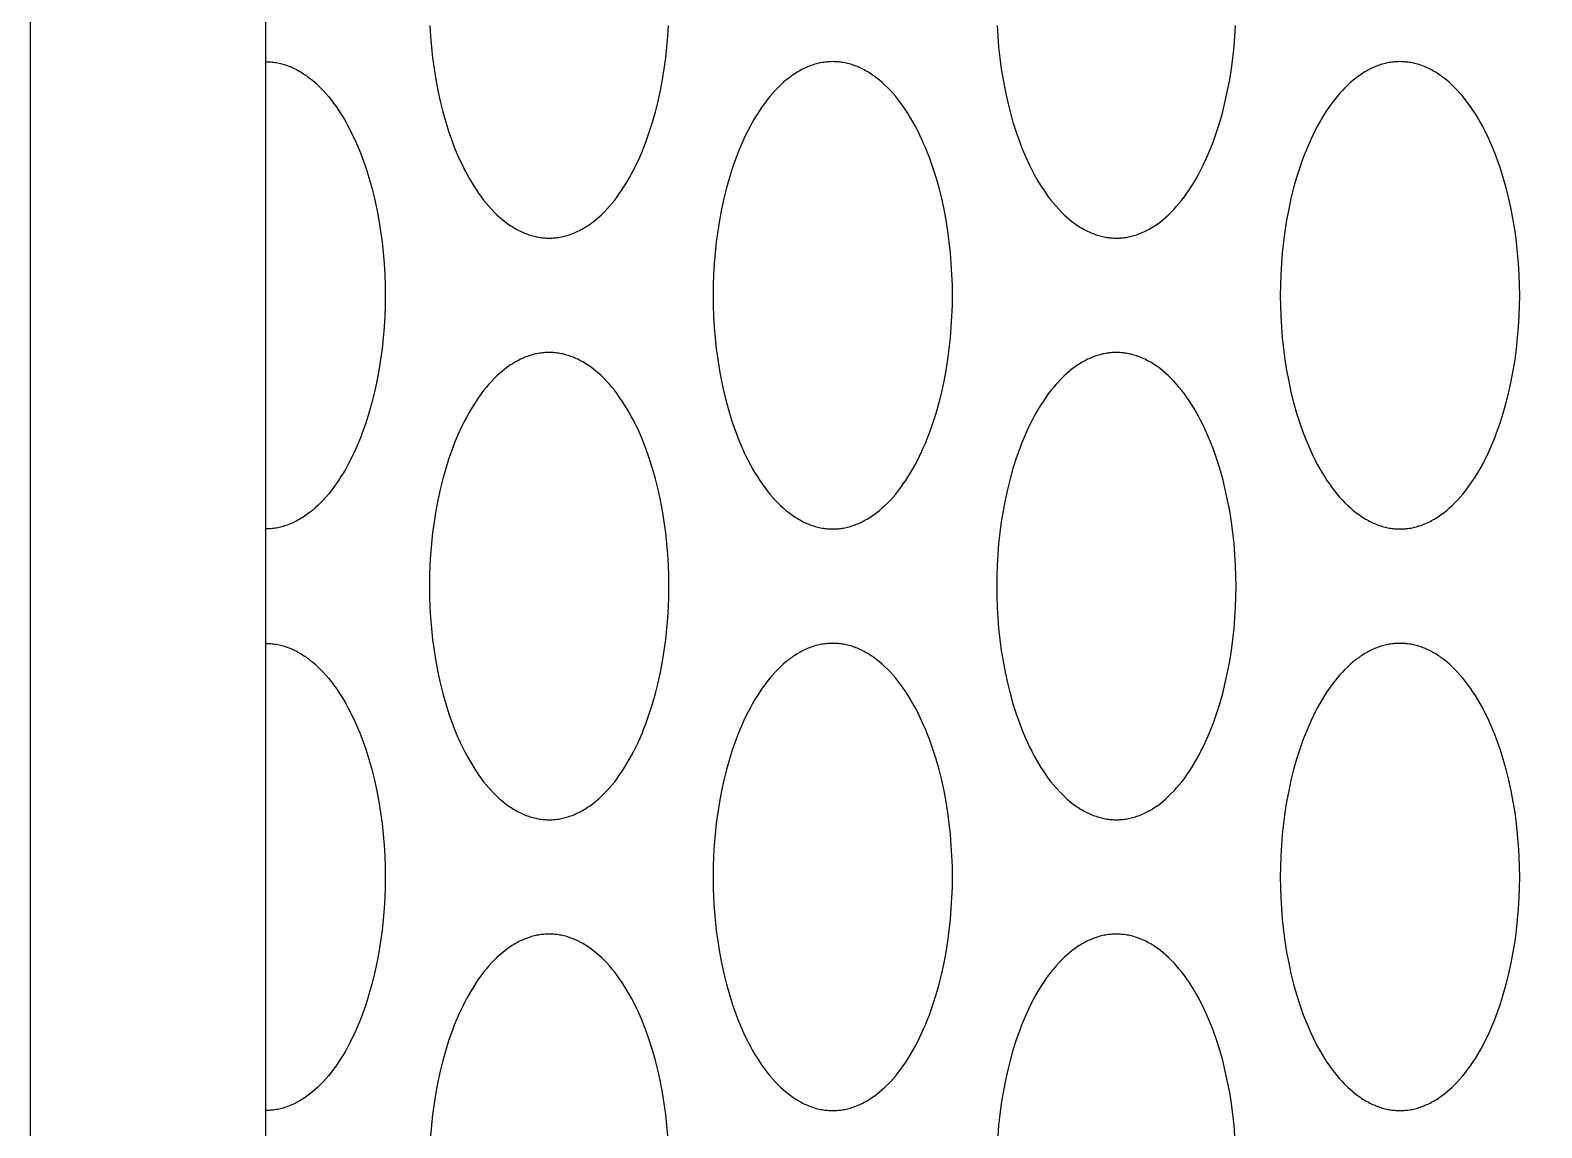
# Model space of a CAD drawing. Extents: x 958 to 1271, y 731 to 1450.
# Drawn here: x 958.2 to 1131, y 1161.8 to 1287.2 of the extents above; entities that cross this region are included whole.
import ezdxf

# ---------------------------------------------------------------- set-up
doc = ezdxf.new("R2010")
doc.units = 0
doc.layers.add('LAYER_05', color=5, linetype='CONTINUOUS')

msp = doc.modelspace()

# ---------------------------------------------------------------- linework, layer by layer
at = {"layer": 'LAYER_05'}
for points in [[(958.2, 731.46), (1271.35, 731.46), (1271.35, 1449.98), (958.2, 1449.98)], [(985.1, 758.36), (1244.45, 758.36), (1244.45, 1423.08), (985.1, 1423.08)], [(1049.94, 1283.61), (1049.79, 1283.6), (1049.64, 1283.6), (1049.48, 1283.59), (1049.33, 1283.58), (1049.17, 1283.56), (1049.02, 1283.54), (1048.87, 1283.52), (1048.71, 1283.5), (1048.55, 1283.47), (1048.4, 1283.44), (1048.24, 1283.4), (1048.08, 1283.36), (1047.92, 1283.31), (1047.77, 1283.27), (1047.61, 1283.21), (1047.45, 1283.16), (1047.29, 1283.1), (1047.13, 1283.04), (1046.97, 1282.97), (1046.81, 1282.9), (1046.65, 1282.82), (1046.49, 1282.74), (1046.33, 1282.66), (1046.17, 1282.57), (1046.01, 1282.48), (1045.86, 1282.39), (1045.7, 1282.29), (1045.54, 1282.19), (1045.38, 1282.08), (1045.22, 1281.97), (1045.06, 1281.85), (1044.9, 1281.73), (1044.59, 1281.48), (1044.27, 1281.21), (1043.96, 1280.92), (1043.66, 1280.62), (1043.35, 1280.3), (1043.05, 1279.97), (1042.75, 1279.62), (1042.45, 1279.25), (1042.16, 1278.87), (1041.87, 1278.47), (1041.59, 1278.06), (1041.32, 1277.63), (1041.04, 1277.19), (1040.78, 1276.74), (1040.52, 1276.27), (1040.26, 1275.78), (1040.02, 1275.29), (1039.78, 1274.78), (1039.54, 1274.26), (1039.32, 1273.73), (1039.1, 1273.19), (1038.89, 1272.64), (1038.49, 1271.52), (1038.12, 1270.36), (1037.79, 1269.17), (1037.49, 1267.96), (1037.22, 1266.73), (1036.99, 1265.5), (1036.79, 1264.25), (1036.62, 1263.01), (1036.49, 1261.76), (1036.38, 1260.53), (1036.31, 1259.3), (1036.27, 1258.09), (1036.26, 1256.9), (1036.27, 1255.71), (1036.31, 1254.51), (1036.38, 1253.28), (1036.49, 1252.05), (1036.62, 1250.8), (1036.79, 1249.56), (1036.99, 1248.31), (1037.22, 1247.08), (1037.49, 1245.85), (1037.79, 1244.64), (1038.12, 1243.45), (1038.49, 1242.29), (1038.89, 1241.17), (1039.1, 1240.62), (1039.32, 1240.08), (1039.54, 1239.55), (1039.78, 1239.03), (1040.02, 1238.52), (1040.26, 1238.02), (1040.52, 1237.54), (1040.78, 1237.07), (1041.04, 1236.62), (1041.32, 1236.18), (1041.59, 1235.75), (1041.87, 1235.34), (1042.16, 1234.94), (1042.45, 1234.56), (1042.75, 1234.19), (1043.05, 1233.84), (1043.35, 1233.51), (1043.66, 1233.19), (1043.96, 1232.89), (1044.27, 1232.6), (1044.59, 1232.33), (1044.9, 1232.08), (1045.06, 1231.96), (1045.22, 1231.84), (1045.38, 1231.73), (1045.54, 1231.62), (1045.7, 1231.52), (1045.86, 1231.42), (1046.01, 1231.33), (1046.17, 1231.23), (1046.33, 1231.15), (1046.49, 1231.06), (1046.65, 1230.99), (1046.81, 1230.91), (1046.97, 1230.84), (1047.13, 1230.77), (1047.29, 1230.71), (1047.45, 1230.65), (1047.61, 1230.59), (1047.77, 1230.54), (1047.92, 1230.5), (1048.08, 1230.45), (1048.24, 1230.41), (1048.4, 1230.37), (1048.55, 1230.34), (1048.71, 1230.31), (1048.87, 1230.29), (1049.02, 1230.26), (1049.17, 1230.25), (1049.33, 1230.23), (1049.48, 1230.22), (1049.64, 1230.21), (1049.79, 1230.21), (1049.94, 1230.2), (1050.09, 1230.21), (1050.24, 1230.21), (1050.4, 1230.22), (1050.55, 1230.23), (1050.7, 1230.25), (1050.86, 1230.26), (1051.01, 1230.29), (1051.17, 1230.31), (1051.32, 1230.34), (1051.48, 1230.37), (1051.64, 1230.41), (1051.8, 1230.45), (1051.95, 1230.5), (1052.11, 1230.54), (1052.27, 1230.59), (1052.43, 1230.65), (1052.59, 1230.71), (1052.75, 1230.77), (1052.91, 1230.84), (1053.07, 1230.91), (1053.22, 1230.99), (1053.38, 1231.06), (1053.54, 1231.15), (1053.7, 1231.23), (1053.86, 1231.33), (1054.02, 1231.42), (1054.18, 1231.52), (1054.34, 1231.62), (1054.5, 1231.73), (1054.66, 1231.84), (1054.82, 1231.96), (1054.97, 1232.08), (1055.29, 1232.33), (1055.6, 1232.6), (1055.91, 1232.89), (1056.22, 1233.19), (1056.53, 1233.51), (1056.83, 1233.84), (1057.13, 1234.19), (1057.43, 1234.56), (1057.72, 1234.94), (1058, 1235.34), (1058.29, 1235.75), (1058.56, 1236.18), (1058.83, 1236.62), (1059.1, 1237.07), (1059.36, 1237.54), (1059.61, 1238.02), (1059.86, 1238.52), (1060.1, 1239.03), (1060.33, 1239.55), (1060.56, 1240.08), (1060.78, 1240.62), (1060.99, 1241.17), (1061.39, 1242.29), (1061.76, 1243.45), (1062.09, 1244.64), (1062.39, 1245.85), (1062.66, 1247.08), (1062.89, 1248.31), (1063.09, 1249.56), (1063.26, 1250.8), (1063.39, 1252.05), (1063.49, 1253.28), (1063.56, 1254.51), (1063.61, 1255.71), (1063.62, 1256.9), (1063.61, 1258.09), (1063.56, 1259.3), (1063.49, 1260.53), (1063.39, 1261.76), (1063.26, 1263.01), (1063.09, 1264.25), (1062.89, 1265.5), (1062.66, 1266.73), (1062.39, 1267.96), (1062.09, 1269.17), (1061.76, 1270.36), (1061.39, 1271.52), (1060.99, 1272.64), (1060.78, 1273.19), (1060.56, 1273.73), (1060.33, 1274.26), (1060.1, 1274.78), (1059.86, 1275.29), (1059.61, 1275.78), (1059.36, 1276.27), (1059.1, 1276.74), (1058.83, 1277.19), (1058.56, 1277.63), (1058.29, 1278.06), (1058, 1278.47), (1057.72, 1278.87), (1057.43, 1279.25), (1057.13, 1279.62), (1056.83, 1279.97), (1056.53, 1280.3), (1056.22, 1280.62), (1055.91, 1280.92), (1055.6, 1281.21), (1055.29, 1281.48), (1054.97, 1281.73), (1054.82, 1281.85), (1054.66, 1281.97), (1054.5, 1282.08), (1054.34, 1282.19), (1054.18, 1282.29), (1054.02, 1282.39), (1053.86, 1282.48), (1053.7, 1282.57), (1053.54, 1282.66), (1053.38, 1282.74), (1053.22, 1282.82), (1053.07, 1282.9), (1052.91, 1282.97), (1052.75, 1283.04), (1052.59, 1283.1), (1052.43, 1283.16), (1052.27, 1283.21), (1052.11, 1283.27), (1051.95, 1283.31), (1051.8, 1283.36), (1051.64, 1283.4), (1051.48, 1283.44), (1051.32, 1283.47), (1051.17, 1283.5), (1051.01, 1283.52), (1050.86, 1283.54), (1050.7, 1283.56), (1050.55, 1283.58), (1050.4, 1283.59), (1050.24, 1283.6), (1050.09, 1283.6)], [(1114.78, 1283.61), (1114.62, 1283.6), (1114.47, 1283.6), (1114.32, 1283.59), (1114.17, 1283.58), (1114.01, 1283.56), (1113.86, 1283.54), (1113.7, 1283.52), (1113.55, 1283.5), (1113.39, 1283.47), (1113.23, 1283.44), (1113.08, 1283.4), (1112.92, 1283.36), (1112.76, 1283.31), (1112.6, 1283.27), (1112.45, 1283.21), (1112.29, 1283.16), (1112.13, 1283.1), (1111.97, 1283.04), (1111.81, 1282.97), (1111.65, 1282.9), (1111.49, 1282.82), (1111.33, 1282.74), (1111.17, 1282.66), (1111.01, 1282.57), (1110.85, 1282.48), (1110.69, 1282.39), (1110.53, 1282.29), (1110.37, 1282.19), (1110.22, 1282.08), (1110.06, 1281.97), (1109.9, 1281.85), (1109.74, 1281.73), (1109.43, 1281.48), (1109.11, 1281.21), (1108.8, 1280.92), (1108.49, 1280.62), (1108.19, 1280.3), (1107.88, 1279.97), (1107.59, 1279.62), (1107.29, 1279.25), (1107, 1278.87), (1106.71, 1278.47), (1106.43, 1278.06), (1106.15, 1277.63), (1105.88, 1277.19), (1105.62, 1276.74), (1105.36, 1276.27), (1105.1, 1275.78), (1104.86, 1275.29), (1104.61, 1274.78), (1104.38, 1274.26), (1104.15, 1273.73), (1103.94, 1273.19), (1103.72, 1272.64), (1103.33, 1271.52), (1102.96, 1270.36), (1102.62, 1269.17), (1102.32, 1267.96), (1102.06, 1266.73), (1101.82, 1265.5), (1101.62, 1264.25), (1101.46, 1263.01), (1101.32, 1261.76), (1101.22, 1260.53), (1101.15, 1259.3), (1101.11, 1258.09), (1101.1, 1256.9), (1101.11, 1255.71), (1101.15, 1254.51), (1101.22, 1253.28), (1101.32, 1252.05), (1101.46, 1250.8), (1101.62, 1249.56), (1101.82, 1248.31), (1102.06, 1247.08), (1102.32, 1245.85), (1102.62, 1244.64), (1102.96, 1243.45), (1103.33, 1242.29), (1103.72, 1241.17), (1103.94, 1240.62), (1104.15, 1240.08), (1104.38, 1239.55), (1104.61, 1239.03), (1104.86, 1238.52), (1105.1, 1238.02), (1105.36, 1237.54), (1105.62, 1237.07), (1105.88, 1236.62), (1106.15, 1236.18), (1106.43, 1235.75), (1106.71, 1235.34), (1107, 1234.94), (1107.29, 1234.56), (1107.59, 1234.19), (1107.88, 1233.84), (1108.19, 1233.51), (1108.49, 1233.19), (1108.8, 1232.89), (1109.11, 1232.6), (1109.43, 1232.33), (1109.74, 1232.08), (1109.9, 1231.96), (1110.06, 1231.84), (1110.22, 1231.73), (1110.37, 1231.62), (1110.53, 1231.52), (1110.69, 1231.42), (1110.85, 1231.33), (1111.01, 1231.23), (1111.17, 1231.15), (1111.33, 1231.06), (1111.49, 1230.99), (1111.65, 1230.91), (1111.81, 1230.84), (1111.97, 1230.77), (1112.13, 1230.71), (1112.29, 1230.65), (1112.45, 1230.59), (1112.6, 1230.54), (1112.76, 1230.5), (1112.92, 1230.45), (1113.08, 1230.41), (1113.23, 1230.37), (1113.39, 1230.34), (1113.55, 1230.31), (1113.7, 1230.29), (1113.86, 1230.26), (1114.01, 1230.25), (1114.17, 1230.23), (1114.32, 1230.22), (1114.47, 1230.21), (1114.62, 1230.21), (1114.78, 1230.2), (1114.93, 1230.21), (1115.08, 1230.21), (1115.23, 1230.22), (1115.39, 1230.23), (1115.54, 1230.25), (1115.69, 1230.26), (1115.85, 1230.29), (1116.01, 1230.31), (1116.16, 1230.34), (1116.32, 1230.37), (1116.48, 1230.41), (1116.63, 1230.45), (1116.79, 1230.5), (1116.95, 1230.54), (1117.11, 1230.59), (1117.27, 1230.65), (1117.42, 1230.71), (1117.58, 1230.77), (1117.74, 1230.84), (1117.9, 1230.91), (1118.06, 1230.99), (1118.22, 1231.06), (1118.38, 1231.15), (1118.54, 1231.23), (1118.7, 1231.33), (1118.86, 1231.42), (1119.02, 1231.52), (1119.18, 1231.62), (1119.34, 1231.73), (1119.5, 1231.84), (1119.65, 1231.96), (1119.81, 1232.08), (1120.13, 1232.33), (1120.44, 1232.6), (1120.75, 1232.89), (1121.06, 1233.19), (1121.37, 1233.51), (1121.67, 1233.84), (1121.97, 1234.19), (1122.26, 1234.56), (1122.55, 1234.94), (1122.84, 1235.34), (1123.12, 1235.75), (1123.4, 1236.18), (1123.67, 1236.62), (1123.94, 1237.07), (1124.2, 1237.54), (1124.45, 1238.02), (1124.7, 1238.52), (1124.94, 1239.03), (1125.17, 1239.55), (1125.4, 1240.08), (1125.62, 1240.62), (1125.83, 1241.17), (1126.23, 1242.29), (1126.59, 1243.45), (1126.93, 1244.64), (1127.23, 1245.85), (1127.5, 1247.08), (1127.73, 1248.31), (1127.93, 1249.56), (1128.1, 1250.8), (1128.23, 1252.05), (1128.33, 1253.28), (1128.4, 1254.51), (1128.44, 1255.71), (1128.46, 1256.9), (1128.44, 1258.09), (1128.4, 1259.3), (1128.33, 1260.53), (1128.23, 1261.76), (1128.1, 1263.01), (1127.93, 1264.25), (1127.73, 1265.5), (1127.5, 1266.73), (1127.23, 1267.96), (1126.93, 1269.17), (1126.59, 1270.36), (1126.23, 1271.52), (1125.83, 1272.64), (1125.62, 1273.19), (1125.4, 1273.73), (1125.17, 1274.26), (1124.94, 1274.78), (1124.7, 1275.29), (1124.45, 1275.78), (1124.2, 1276.27), (1123.94, 1276.74), (1123.67, 1277.19), (1123.4, 1277.63), (1123.12, 1278.06), (1122.84, 1278.47), (1122.55, 1278.87), (1122.26, 1279.25), (1121.97, 1279.62), (1121.67, 1279.97), (1121.37, 1280.3), (1121.06, 1280.62), (1120.75, 1280.92), (1120.44, 1281.21), (1120.13, 1281.48), (1119.81, 1281.73), (1119.65, 1281.85), (1119.5, 1281.97), (1119.34, 1282.08), (1119.18, 1282.19), (1119.02, 1282.29), (1118.86, 1282.39), (1118.7, 1282.48), (1118.54, 1282.57), (1118.38, 1282.66), (1118.22, 1282.74), (1118.06, 1282.82), (1117.9, 1282.9), (1117.74, 1282.97), (1117.58, 1283.04), (1117.42, 1283.1), (1117.27, 1283.16), (1117.11, 1283.21), (1116.95, 1283.27), (1116.79, 1283.31), (1116.63, 1283.36), (1116.48, 1283.4), (1116.32, 1283.44), (1116.16, 1283.47), (1116.01, 1283.5), (1115.85, 1283.52), (1115.69, 1283.54), (1115.54, 1283.56), (1115.39, 1283.58), (1115.23, 1283.59), (1115.08, 1283.6), (1114.93, 1283.6)], [(1031.2, 1223.67), (1031.19, 1224.86), (1031.15, 1226.07), (1031.07, 1227.29), (1030.97, 1228.53), (1030.84, 1229.77), (1030.67, 1231.02), (1030.47, 1232.26), (1030.24, 1233.5), (1029.97, 1234.72), (1029.67, 1235.93), (1029.34, 1237.12), (1028.97, 1238.28), (1028.57, 1239.41), (1028.36, 1239.96), (1028.14, 1240.5), (1027.92, 1241.03), (1027.68, 1241.55), (1027.44, 1242.05), (1027.19, 1242.55), (1026.94, 1243.03), (1026.68, 1243.5), (1026.41, 1243.96), (1026.14, 1244.4), (1025.87, 1244.82), (1025.58, 1245.24), (1025.3, 1245.63), (1025.01, 1246.02), (1024.71, 1246.38), (1024.41, 1246.73), (1024.11, 1247.07), (1023.8, 1247.39), (1023.5, 1247.69), (1023.18, 1247.97), (1022.87, 1248.24), (1022.56, 1248.49), (1022.4, 1248.61), (1022.24, 1248.73), (1022.08, 1248.84), (1021.92, 1248.95), (1021.76, 1249.05), (1021.6, 1249.15), (1021.44, 1249.25), (1021.28, 1249.34), (1021.12, 1249.43), (1020.97, 1249.51), (1020.81, 1249.59), (1020.65, 1249.66), (1020.49, 1249.73), (1020.33, 1249.8), (1020.17, 1249.86), (1020.01, 1249.92), (1019.85, 1249.98), (1019.69, 1250.03), (1019.53, 1250.08), (1019.38, 1250.12), (1019.22, 1250.16), (1019.06, 1250.2), (1018.91, 1250.23), (1018.75, 1250.26), (1018.59, 1250.29), (1018.44, 1250.31), (1018.28, 1250.33), (1018.13, 1250.34), (1017.98, 1250.35), (1017.82, 1250.36), (1017.67, 1250.37), (1017.52, 1250.37), (1017.37, 1250.37), (1017.22, 1250.36), (1017.06, 1250.35), (1016.91, 1250.34), (1016.76, 1250.33), (1016.6, 1250.31), (1016.45, 1250.29), (1016.29, 1250.26), (1016.13, 1250.23), (1015.98, 1250.2), (1015.82, 1250.16), (1015.66, 1250.12), (1015.51, 1250.08), (1015.35, 1250.03), (1015.19, 1249.98), (1015.03, 1249.92), (1014.87, 1249.86), (1014.71, 1249.8), (1014.55, 1249.73), (1014.39, 1249.66), (1014.23, 1249.59), (1014.07, 1249.51), (1013.92, 1249.43), (1013.76, 1249.34), (1013.6, 1249.25), (1013.44, 1249.15), (1013.28, 1249.05), (1013.12, 1248.95), (1012.96, 1248.84), (1012.8, 1248.73), (1012.64, 1248.61), (1012.48, 1248.49), (1012.17, 1248.24), (1011.86, 1247.97), (1011.54, 1247.69), (1011.24, 1247.39), (1010.93, 1247.07), (1010.63, 1246.73), (1010.33, 1246.38), (1010.03, 1246.02), (1009.74, 1245.63), (1009.46, 1245.24), (1009.17, 1244.82), (1008.9, 1244.4), (1008.63, 1243.96), (1008.36, 1243.5), (1008.1, 1243.03), (1007.85, 1242.55), (1007.6, 1242.05), (1007.36, 1241.55), (1007.12, 1241.03), (1006.9, 1240.5), (1006.68, 1239.96), (1006.47, 1239.41), (1006.07, 1238.28), (1005.7, 1237.12), (1005.37, 1235.93), (1005.07, 1234.72), (1004.8, 1233.5), (1004.57, 1232.26), (1004.37, 1231.02), (1004.2, 1229.77), (1004.07, 1228.53), (1003.97, 1227.29), (1003.89, 1226.07), (1003.85, 1224.86), (1003.84, 1223.67), (1003.85, 1222.48), (1003.89, 1221.27), (1003.97, 1220.05), (1004.07, 1218.81), (1004.2, 1217.57), (1004.37, 1216.32), (1004.57, 1215.08), (1004.8, 1213.84), (1005.07, 1212.61), (1005.37, 1211.41), (1005.7, 1210.22), (1006.07, 1209.06), (1006.47, 1207.93), (1006.68, 1207.38), (1006.9, 1206.84), (1007.12, 1206.31), (1007.36, 1205.79), (1007.6, 1205.28), (1007.85, 1204.79), (1008.1, 1204.31), (1008.36, 1203.84), (1008.63, 1203.38), (1008.9, 1202.94), (1009.17, 1202.51), (1009.46, 1202.1), (1009.74, 1201.7), (1010.03, 1201.32), (1010.33, 1200.95), (1010.63, 1200.6), (1010.93, 1200.27), (1011.24, 1199.95), (1011.54, 1199.65), (1011.86, 1199.36), (1012.17, 1199.09), (1012.48, 1198.84), (1012.64, 1198.72), (1012.8, 1198.61), (1012.96, 1198.5), (1013.12, 1198.39), (1013.28, 1198.28), (1013.44, 1198.19), (1013.6, 1198.09), (1013.76, 1198), (1013.92, 1197.91), (1014.07, 1197.83), (1014.23, 1197.75), (1014.39, 1197.67), (1014.55, 1197.6), (1014.71, 1197.54), (1014.87, 1197.47), (1015.03, 1197.41), (1015.19, 1197.36), (1015.35, 1197.31), (1015.51, 1197.26), (1015.66, 1197.21), (1015.82, 1197.17), (1015.98, 1197.14), (1016.13, 1197.11), (1016.29, 1197.08), (1016.45, 1197.05), (1016.6, 1197.03), (1016.76, 1197.01), (1016.91, 1196.99), (1017.06, 1196.98), (1017.22, 1196.97), (1017.37, 1196.97), (1017.52, 1196.97), (1017.67, 1196.97), (1017.82, 1196.97), (1017.98, 1196.98), (1018.13, 1196.99), (1018.28, 1197.01), (1018.44, 1197.03), (1018.59, 1197.05), (1018.75, 1197.08), (1018.91, 1197.11), (1019.06, 1197.14), (1019.22, 1197.17), (1019.38, 1197.21), (1019.53, 1197.26), (1019.69, 1197.31), (1019.85, 1197.36), (1020.01, 1197.41), (1020.17, 1197.47), (1020.33, 1197.54), (1020.49, 1197.6), (1020.65, 1197.67), (1020.81, 1197.75), (1020.97, 1197.83), (1021.12, 1197.91), (1021.28, 1198), (1021.44, 1198.09), (1021.6, 1198.19), (1021.76, 1198.28), (1021.92, 1198.39), (1022.08, 1198.5), (1022.24, 1198.61), (1022.4, 1198.72), (1022.56, 1198.84), (1022.87, 1199.09), (1023.18, 1199.36), (1023.5, 1199.65), (1023.8, 1199.95), (1024.11, 1200.27), (1024.41, 1200.6), (1024.71, 1200.95), (1025.01, 1201.32), (1025.3, 1201.7), (1025.58, 1202.1), (1025.87, 1202.51), (1026.14, 1202.94), (1026.41, 1203.38), (1026.68, 1203.84), (1026.94, 1204.31), (1027.19, 1204.79), (1027.44, 1205.28), (1027.68, 1205.79), (1027.92, 1206.31), (1028.14, 1206.84), (1028.36, 1207.38), (1028.57, 1207.93), (1028.97, 1209.06), (1029.34, 1210.22), (1029.67, 1211.41), (1029.97, 1212.61), (1030.24, 1213.84), (1030.47, 1215.08), (1030.67, 1216.32), (1030.84, 1217.57), (1030.97, 1218.81), (1031.07, 1220.05), (1031.15, 1221.27), (1031.19, 1222.48)], [(1096.04, 1223.67), (1096.03, 1224.86), (1095.98, 1226.07), (1095.91, 1227.29), (1095.81, 1228.53), (1095.68, 1229.77), (1095.51, 1231.02), (1095.31, 1232.26), (1095.08, 1233.5), (1094.81, 1234.72), (1094.51, 1235.93), (1094.18, 1237.12), (1093.81, 1238.28), (1093.41, 1239.41), (1093.2, 1239.96), (1092.98, 1240.5), (1092.75, 1241.03), (1092.52, 1241.55), (1092.28, 1242.05), (1092.03, 1242.55), (1091.78, 1243.03), (1091.52, 1243.5), (1091.25, 1243.96), (1090.98, 1244.4), (1090.7, 1244.82), (1090.42, 1245.24), (1090.14, 1245.63), (1089.84, 1246.02), (1089.55, 1246.38), (1089.25, 1246.73), (1088.95, 1247.07), (1088.64, 1247.39), (1088.33, 1247.69), (1088.02, 1247.97), (1087.71, 1248.24), (1087.39, 1248.49), (1087.24, 1248.61), (1087.08, 1248.73), (1086.92, 1248.84), (1086.76, 1248.95), (1086.6, 1249.05), (1086.44, 1249.15), (1086.28, 1249.25), (1086.12, 1249.34), (1085.96, 1249.43), (1085.8, 1249.51), (1085.64, 1249.59), (1085.48, 1249.66), (1085.32, 1249.73), (1085.17, 1249.8), (1085.01, 1249.86), (1084.85, 1249.92), (1084.69, 1249.98), (1084.53, 1250.03), (1084.37, 1250.08), (1084.21, 1250.12), (1084.06, 1250.16), (1083.9, 1250.2), (1083.74, 1250.23), (1083.59, 1250.26), (1083.43, 1250.29), (1083.28, 1250.31), (1083.12, 1250.33), (1082.97, 1250.34), (1082.81, 1250.35), (1082.66, 1250.36), (1082.51, 1250.37), (1082.36, 1250.37), (1082.21, 1250.37), (1082.05, 1250.36), (1081.9, 1250.35), (1081.75, 1250.34), (1081.59, 1250.33), (1081.44, 1250.31), (1081.28, 1250.29), (1081.13, 1250.26), (1080.97, 1250.23), (1080.82, 1250.2), (1080.66, 1250.16), (1080.5, 1250.12), (1080.34, 1250.08), (1080.19, 1250.03), (1080.03, 1249.98), (1079.87, 1249.92), (1079.71, 1249.86), (1079.55, 1249.8), (1079.39, 1249.73), (1079.23, 1249.66), (1079.07, 1249.59), (1078.91, 1249.51), (1078.75, 1249.43), (1078.59, 1249.34), (1078.43, 1249.25), (1078.27, 1249.15), (1078.11, 1249.05), (1077.96, 1248.95), (1077.8, 1248.84), (1077.64, 1248.73), (1077.48, 1248.61), (1077.32, 1248.49), (1077.01, 1248.24), (1076.69, 1247.97), (1076.38, 1247.69), (1076.07, 1247.39), (1075.77, 1247.07), (1075.47, 1246.73), (1075.17, 1246.38), (1074.87, 1246.02), (1074.58, 1245.63), (1074.29, 1245.24), (1074.01, 1244.82), (1073.73, 1244.4), (1073.46, 1243.96), (1073.2, 1243.5), (1072.94, 1243.03), (1072.68, 1242.55), (1072.44, 1242.05), (1072.2, 1241.55), (1071.96, 1241.03), (1071.74, 1240.5), (1071.52, 1239.96), (1071.31, 1239.41), (1070.91, 1238.28), (1070.54, 1237.12), (1070.2, 1235.93), (1069.9, 1234.72), (1069.64, 1233.5), (1069.4, 1232.26), (1069.2, 1231.02), (1069.04, 1229.77), (1068.9, 1228.53), (1068.8, 1227.29), (1068.73, 1226.07), (1068.69, 1224.86), (1068.68, 1223.67), (1068.69, 1222.48), (1068.73, 1221.27), (1068.8, 1220.05), (1068.9, 1218.81), (1069.04, 1217.57), (1069.2, 1216.32), (1069.4, 1215.08), (1069.64, 1213.84), (1069.9, 1212.61), (1070.2, 1211.41), (1070.54, 1210.22), (1070.91, 1209.06), (1071.31, 1207.93), (1071.52, 1207.38), (1071.74, 1206.84), (1071.96, 1206.31), (1072.2, 1205.79), (1072.44, 1205.28), (1072.68, 1204.79), (1072.94, 1204.31), (1073.2, 1203.84), (1073.46, 1203.38), (1073.73, 1202.94), (1074.01, 1202.51), (1074.29, 1202.1), (1074.58, 1201.7), (1074.87, 1201.32), (1075.17, 1200.95), (1075.47, 1200.6), (1075.77, 1200.27), (1076.07, 1199.95), (1076.38, 1199.65), (1076.69, 1199.36), (1077.01, 1199.09), (1077.32, 1198.84), (1077.48, 1198.72), (1077.64, 1198.61), (1077.8, 1198.5), (1077.96, 1198.39), (1078.11, 1198.28), (1078.27, 1198.19), (1078.43, 1198.09), (1078.59, 1198), (1078.75, 1197.91), (1078.91, 1197.83), (1079.07, 1197.75), (1079.23, 1197.67), (1079.39, 1197.6), (1079.55, 1197.54), (1079.71, 1197.47), (1079.87, 1197.41), (1080.03, 1197.36), (1080.19, 1197.31), (1080.34, 1197.26), (1080.5, 1197.21), (1080.66, 1197.17), (1080.82, 1197.14), (1080.97, 1197.11), (1081.13, 1197.08), (1081.28, 1197.05), (1081.44, 1197.03), (1081.59, 1197.01), (1081.75, 1196.99), (1081.9, 1196.98), (1082.05, 1196.97), (1082.21, 1196.97), (1082.36, 1196.97), (1082.51, 1196.97), (1082.66, 1196.97), (1082.81, 1196.98), (1082.97, 1196.99), (1083.12, 1197.01), (1083.28, 1197.03), (1083.43, 1197.05), (1083.59, 1197.08), (1083.74, 1197.11), (1083.9, 1197.14), (1084.06, 1197.17), (1084.21, 1197.21), (1084.37, 1197.26), (1084.53, 1197.31), (1084.69, 1197.36), (1084.85, 1197.41), (1085.01, 1197.47), (1085.17, 1197.54), (1085.32, 1197.6), (1085.48, 1197.67), (1085.64, 1197.75), (1085.8, 1197.83), (1085.96, 1197.91), (1086.12, 1198), (1086.28, 1198.09), (1086.44, 1198.19), (1086.6, 1198.28), (1086.76, 1198.39), (1086.92, 1198.5), (1087.08, 1198.61), (1087.24, 1198.72), (1087.39, 1198.84), (1087.71, 1199.09), (1088.02, 1199.36), (1088.33, 1199.65), (1088.64, 1199.95), (1088.95, 1200.27), (1089.25, 1200.6), (1089.55, 1200.95), (1089.84, 1201.32), (1090.14, 1201.7), (1090.42, 1202.1), (1090.7, 1202.51), (1090.98, 1202.94), (1091.25, 1203.38), (1091.52, 1203.84), (1091.78, 1204.31), (1092.03, 1204.79), (1092.28, 1205.28), (1092.52, 1205.79), (1092.75, 1206.31), (1092.98, 1206.84), (1093.2, 1207.38), (1093.41, 1207.93), (1093.81, 1209.06), (1094.18, 1210.22), (1094.51, 1211.41), (1094.81, 1212.61), (1095.08, 1213.84), (1095.31, 1215.08), (1095.51, 1216.32), (1095.68, 1217.57), (1095.81, 1218.81), (1095.91, 1220.05), (1095.98, 1221.27), (1096.03, 1222.48)], [(1049.94, 1217.13), (1049.79, 1217.13), (1049.64, 1217.13), (1049.48, 1217.12), (1049.33, 1217.11), (1049.17, 1217.09), (1049.02, 1217.07), (1048.87, 1217.05), (1048.71, 1217.03), (1048.55, 1217), (1048.4, 1216.96), (1048.24, 1216.93), (1048.08, 1216.89), (1047.92, 1216.84), (1047.77, 1216.79), (1047.61, 1216.74), (1047.45, 1216.69), (1047.29, 1216.63), (1047.13, 1216.56), (1046.97, 1216.5), (1046.81, 1216.43), (1046.65, 1216.35), (1046.49, 1216.27), (1046.33, 1216.19), (1046.17, 1216.1), (1046.01, 1216.01), (1045.86, 1215.92), (1045.7, 1215.82), (1045.54, 1215.71), (1045.38, 1215.61), (1045.22, 1215.49), (1045.06, 1215.38), (1044.9, 1215.26), (1044.59, 1215.01), (1044.27, 1214.74), (1043.96, 1214.45), (1043.66, 1214.15), (1043.35, 1213.83), (1043.05, 1213.5), (1042.75, 1213.15), (1042.45, 1212.78), (1042.16, 1212.4), (1041.87, 1212), (1041.59, 1211.59), (1041.32, 1211.16), (1041.04, 1210.72), (1040.78, 1210.26), (1040.52, 1209.8), (1040.26, 1209.31), (1040.02, 1208.82), (1039.78, 1208.31), (1039.54, 1207.79), (1039.32, 1207.26), (1039.1, 1206.72), (1038.89, 1206.17), (1038.49, 1205.04), (1038.12, 1203.88), (1037.79, 1202.7), (1037.49, 1201.49), (1037.22, 1200.26), (1036.99, 1199.02), (1036.79, 1197.78), (1036.62, 1196.53), (1036.49, 1195.29), (1036.38, 1194.06), (1036.31, 1192.83), (1036.27, 1191.62), (1036.26, 1190.43), (1036.27, 1189.24), (1036.31, 1188.03), (1036.38, 1186.81), (1036.49, 1185.57), (1036.62, 1184.33), (1036.79, 1183.09), (1036.99, 1181.84), (1037.22, 1180.6), (1037.49, 1179.38), (1037.79, 1178.17), (1038.12, 1176.98), (1038.49, 1175.82), (1038.89, 1174.69), (1039.1, 1174.14), (1039.32, 1173.6), (1039.54, 1173.07), (1039.78, 1172.55), (1040.02, 1172.05), (1040.26, 1171.55), (1040.52, 1171.07), (1040.78, 1170.6), (1041.04, 1170.15), (1041.32, 1169.7), (1041.59, 1169.28), (1041.87, 1168.86), (1042.16, 1168.47), (1042.45, 1168.08), (1042.75, 1167.72), (1043.05, 1167.37), (1043.35, 1167.03), (1043.66, 1166.71), (1043.96, 1166.41), (1044.27, 1166.13), (1044.59, 1165.86), (1044.9, 1165.61), (1045.06, 1165.49), (1045.22, 1165.37), (1045.38, 1165.26), (1045.54, 1165.15), (1045.7, 1165.05), (1045.86, 1164.95), (1046.01, 1164.85), (1046.17, 1164.76), (1046.33, 1164.68), (1046.49, 1164.59), (1046.65, 1164.51), (1046.81, 1164.44), (1046.97, 1164.37), (1047.13, 1164.3), (1047.29, 1164.24), (1047.45, 1164.18), (1047.61, 1164.12), (1047.77, 1164.07), (1047.92, 1164.02), (1048.08, 1163.98), (1048.24, 1163.94), (1048.4, 1163.9), (1048.55, 1163.87), (1048.71, 1163.84), (1048.87, 1163.81), (1049.02, 1163.79), (1049.17, 1163.77), (1049.33, 1163.76), (1049.48, 1163.75), (1049.64, 1163.74), (1049.79, 1163.73), (1049.94, 1163.73), (1050.09, 1163.73), (1050.24, 1163.74), (1050.4, 1163.75), (1050.55, 1163.76), (1050.7, 1163.77), (1050.86, 1163.79), (1051.01, 1163.81), (1051.17, 1163.84), (1051.32, 1163.87), (1051.48, 1163.9), (1051.64, 1163.94), (1051.8, 1163.98), (1051.95, 1164.02), (1052.11, 1164.07), (1052.27, 1164.12), (1052.43, 1164.18), (1052.59, 1164.24), (1052.75, 1164.3), (1052.91, 1164.37), (1053.07, 1164.44), (1053.22, 1164.51), (1053.38, 1164.59), (1053.54, 1164.68), (1053.7, 1164.76), (1053.86, 1164.85), (1054.02, 1164.95), (1054.18, 1165.05), (1054.34, 1165.15), (1054.5, 1165.26), (1054.66, 1165.37), (1054.82, 1165.49), (1054.97, 1165.61), (1055.29, 1165.86), (1055.6, 1166.13), (1055.91, 1166.41), (1056.22, 1166.71), (1056.53, 1167.03), (1056.83, 1167.37), (1057.13, 1167.72), (1057.43, 1168.08), (1057.72, 1168.47), (1058, 1168.86), (1058.29, 1169.28), (1058.56, 1169.7), (1058.83, 1170.15), (1059.1, 1170.6), (1059.36, 1171.07), (1059.61, 1171.55), (1059.86, 1172.05), (1060.1, 1172.55), (1060.33, 1173.07), (1060.56, 1173.6), (1060.78, 1174.14), (1060.99, 1174.69), (1061.39, 1175.82), (1061.76, 1176.98), (1062.09, 1178.17), (1062.39, 1179.38), (1062.66, 1180.6), (1062.89, 1181.84), (1063.09, 1183.09), (1063.26, 1184.33), (1063.39, 1185.57), (1063.49, 1186.81), (1063.56, 1188.03), (1063.61, 1189.24), (1063.62, 1190.43), (1063.61, 1191.62), (1063.56, 1192.83), (1063.49, 1194.06), (1063.39, 1195.29), (1063.26, 1196.53), (1063.09, 1197.78), (1062.89, 1199.02), (1062.66, 1200.26), (1062.39, 1201.49), (1062.09, 1202.7), (1061.76, 1203.88), (1061.39, 1205.04), (1060.99, 1206.17), (1060.78, 1206.72), (1060.56, 1207.26), (1060.33, 1207.79), (1060.1, 1208.31), (1059.86, 1208.82), (1059.61, 1209.31), (1059.36, 1209.8), (1059.1, 1210.26), (1058.83, 1210.72), (1058.56, 1211.16), (1058.29, 1211.59), (1058, 1212), (1057.72, 1212.4), (1057.43, 1212.78), (1057.13, 1213.15), (1056.83, 1213.5), (1056.53, 1213.83), (1056.22, 1214.15), (1055.91, 1214.45), (1055.6, 1214.74), (1055.29, 1215.01), (1054.97, 1215.26), (1054.82, 1215.38), (1054.66, 1215.49), (1054.5, 1215.61), (1054.34, 1215.71), (1054.18, 1215.82), (1054.02, 1215.92), (1053.86, 1216.01), (1053.7, 1216.1), (1053.54, 1216.19), (1053.38, 1216.27), (1053.22, 1216.35), (1053.07, 1216.43), (1052.91, 1216.5), (1052.75, 1216.56), (1052.59, 1216.63), (1052.43, 1216.69), (1052.27, 1216.74), (1052.11, 1216.79), (1051.95, 1216.84), (1051.8, 1216.89), (1051.64, 1216.93), (1051.48, 1216.96), (1051.32, 1217), (1051.17, 1217.03), (1051.01, 1217.05), (1050.86, 1217.07), (1050.7, 1217.09), (1050.55, 1217.11), (1050.4, 1217.12), (1050.24, 1217.13), (1050.09, 1217.13)], [(1114.78, 1217.13), (1114.62, 1217.13), (1114.47, 1217.13), (1114.32, 1217.12), (1114.17, 1217.11), (1114.01, 1217.09), (1113.86, 1217.07), (1113.7, 1217.05), (1113.55, 1217.03), (1113.39, 1217), (1113.23, 1216.96), (1113.08, 1216.93), (1112.92, 1216.89), (1112.76, 1216.84), (1112.6, 1216.79), (1112.45, 1216.74), (1112.29, 1216.69), (1112.13, 1216.63), (1111.97, 1216.56), (1111.81, 1216.5), (1111.65, 1216.43), (1111.49, 1216.35), (1111.33, 1216.27), (1111.17, 1216.19), (1111.01, 1216.1), (1110.85, 1216.01), (1110.69, 1215.92), (1110.53, 1215.82), (1110.37, 1215.71), (1110.22, 1215.61), (1110.06, 1215.49), (1109.9, 1215.38), (1109.74, 1215.26), (1109.43, 1215.01), (1109.11, 1214.74), (1108.8, 1214.45), (1108.49, 1214.15), (1108.19, 1213.83), (1107.88, 1213.5), (1107.59, 1213.15), (1107.29, 1212.78), (1107, 1212.4), (1106.71, 1212), (1106.43, 1211.59), (1106.15, 1211.16), (1105.88, 1210.72), (1105.62, 1210.26), (1105.36, 1209.8), (1105.1, 1209.31), (1104.86, 1208.82), (1104.61, 1208.31), (1104.38, 1207.79), (1104.15, 1207.26), (1103.94, 1206.72), (1103.72, 1206.17), (1103.33, 1205.04), (1102.96, 1203.88), (1102.62, 1202.7), (1102.32, 1201.49), (1102.06, 1200.26), (1101.82, 1199.02), (1101.62, 1197.78), (1101.46, 1196.53), (1101.32, 1195.29), (1101.22, 1194.06), (1101.15, 1192.83), (1101.11, 1191.62), (1101.1, 1190.43), (1101.11, 1189.24), (1101.15, 1188.03), (1101.22, 1186.81), (1101.32, 1185.57), (1101.46, 1184.33), (1101.62, 1183.09), (1101.82, 1181.84), (1102.06, 1180.6), (1102.32, 1179.38), (1102.62, 1178.17), (1102.96, 1176.98), (1103.33, 1175.82), (1103.72, 1174.69), (1103.94, 1174.14), (1104.15, 1173.6), (1104.38, 1173.07), (1104.61, 1172.55), (1104.86, 1172.05), (1105.1, 1171.55), (1105.36, 1171.07), (1105.62, 1170.6), (1105.88, 1170.15), (1106.15, 1169.7), (1106.43, 1169.28), (1106.71, 1168.86), (1107, 1168.47), (1107.29, 1168.08), (1107.59, 1167.72), (1107.88, 1167.37), (1108.19, 1167.03), (1108.49, 1166.71), (1108.8, 1166.41), (1109.11, 1166.13), (1109.43, 1165.86), (1109.74, 1165.61), (1109.9, 1165.49), (1110.06, 1165.37), (1110.22, 1165.26), (1110.37, 1165.15), (1110.53, 1165.05), (1110.69, 1164.95), (1110.85, 1164.85), (1111.01, 1164.76), (1111.17, 1164.68), (1111.33, 1164.59), (1111.49, 1164.51), (1111.65, 1164.44), (1111.81, 1164.37), (1111.97, 1164.3), (1112.13, 1164.24), (1112.29, 1164.18), (1112.45, 1164.12), (1112.6, 1164.07), (1112.76, 1164.02), (1112.92, 1163.98), (1113.08, 1163.94), (1113.23, 1163.9), (1113.39, 1163.87), (1113.55, 1163.84), (1113.7, 1163.81), (1113.86, 1163.79), (1114.01, 1163.77), (1114.17, 1163.76), (1114.32, 1163.75), (1114.47, 1163.74), (1114.62, 1163.73), (1114.78, 1163.73), (1114.93, 1163.73), (1115.08, 1163.74), (1115.23, 1163.75), (1115.39, 1163.76), (1115.54, 1163.77), (1115.69, 1163.79), (1115.85, 1163.81), (1116.01, 1163.84), (1116.16, 1163.87), (1116.32, 1163.9), (1116.48, 1163.94), (1116.63, 1163.98), (1116.79, 1164.02), (1116.95, 1164.07), (1117.11, 1164.12), (1117.27, 1164.18), (1117.42, 1164.24), (1117.58, 1164.3), (1117.74, 1164.37), (1117.9, 1164.44), (1118.06, 1164.51), (1118.22, 1164.59), (1118.38, 1164.68), (1118.54, 1164.76), (1118.7, 1164.85), (1118.86, 1164.95), (1119.02, 1165.05), (1119.18, 1165.15), (1119.34, 1165.26), (1119.5, 1165.37), (1119.65, 1165.49), (1119.81, 1165.61), (1120.13, 1165.86), (1120.44, 1166.13), (1120.75, 1166.41), (1121.06, 1166.71), (1121.37, 1167.03), (1121.67, 1167.37), (1121.97, 1167.72), (1122.26, 1168.08), (1122.55, 1168.47), (1122.84, 1168.86), (1123.12, 1169.28), (1123.4, 1169.7), (1123.67, 1170.15), (1123.94, 1170.6), (1124.2, 1171.07), (1124.45, 1171.55), (1124.7, 1172.05), (1124.94, 1172.55), (1125.17, 1173.07), (1125.4, 1173.6), (1125.62, 1174.14), (1125.83, 1174.69), (1126.23, 1175.82), (1126.59, 1176.98), (1126.93, 1178.17), (1127.23, 1179.38), (1127.5, 1180.6), (1127.73, 1181.84), (1127.93, 1183.09), (1128.1, 1184.33), (1128.23, 1185.57), (1128.33, 1186.81), (1128.4, 1188.03), (1128.44, 1189.24), (1128.46, 1190.43), (1128.44, 1191.62), (1128.4, 1192.83), (1128.33, 1194.06), (1128.23, 1195.29), (1128.1, 1196.53), (1127.93, 1197.78), (1127.73, 1199.02), (1127.5, 1200.26), (1127.23, 1201.49), (1126.93, 1202.7), (1126.59, 1203.88), (1126.23, 1205.04), (1125.83, 1206.17), (1125.62, 1206.72), (1125.4, 1207.26), (1125.17, 1207.79), (1124.94, 1208.31), (1124.7, 1208.82), (1124.45, 1209.31), (1124.2, 1209.8), (1123.94, 1210.26), (1123.67, 1210.72), (1123.4, 1211.16), (1123.12, 1211.59), (1122.84, 1212), (1122.55, 1212.4), (1122.26, 1212.78), (1121.97, 1213.15), (1121.67, 1213.5), (1121.37, 1213.83), (1121.06, 1214.15), (1120.75, 1214.45), (1120.44, 1214.74), (1120.13, 1215.01), (1119.81, 1215.26), (1119.65, 1215.38), (1119.5, 1215.49), (1119.34, 1215.61), (1119.18, 1215.71), (1119.02, 1215.82), (1118.86, 1215.92), (1118.7, 1216.01), (1118.54, 1216.1), (1118.38, 1216.19), (1118.22, 1216.27), (1118.06, 1216.35), (1117.9, 1216.43), (1117.74, 1216.5), (1117.58, 1216.56), (1117.42, 1216.63), (1117.27, 1216.69), (1117.11, 1216.74), (1116.95, 1216.79), (1116.79, 1216.84), (1116.63, 1216.89), (1116.48, 1216.93), (1116.32, 1216.96), (1116.16, 1217), (1116.01, 1217.03), (1115.85, 1217.05), (1115.69, 1217.07), (1115.54, 1217.09), (1115.39, 1217.11), (1115.23, 1217.12), (1115.08, 1217.13), (1114.93, 1217.13)]]:
    msp.add_lwpolyline(points, close=True, dxfattribs=at)
for points in [[(1003.89, 1287.74), (1003.97, 1286.52), (1004.07, 1285.28), (1004.2, 1284.04), (1004.37, 1282.79), (1004.57, 1281.55), (1004.8, 1280.31), (1005.07, 1279.09), (1005.37, 1277.88), (1005.7, 1276.69), (1006.07, 1275.53), (1006.47, 1274.4), (1006.68, 1273.85), (1006.9, 1273.31), (1007.12, 1272.78), (1007.36, 1272.26), (1007.6, 1271.76), (1007.85, 1271.26), (1008.1, 1270.78), (1008.36, 1270.31), (1008.63, 1269.85), (1008.9, 1269.41), (1009.17, 1268.98), (1009.46, 1268.57), (1009.74, 1268.17), (1010.03, 1267.79), (1010.33, 1267.43), (1010.63, 1267.08), (1010.93, 1266.74), (1011.24, 1266.42), (1011.54, 1266.12), (1011.86, 1265.84), (1012.17, 1265.57), (1012.48, 1265.31), (1012.64, 1265.19), (1012.8, 1265.08), (1012.96, 1264.97), (1013.12, 1264.86), (1013.28, 1264.76), (1013.44, 1264.66), (1013.6, 1264.56), (1013.76, 1264.47), (1013.92, 1264.38), (1014.07, 1264.3), (1014.23, 1264.22), (1014.39, 1264.15), (1014.55, 1264.08), (1014.71, 1264.01), (1014.87, 1263.95), (1015.03, 1263.89), (1015.19, 1263.83), (1015.35, 1263.78), (1015.51, 1263.73), (1015.66, 1263.69), (1015.82, 1263.65), (1015.98, 1263.61), (1016.13, 1263.58), (1016.29, 1263.55), (1016.45, 1263.52), (1016.6, 1263.5), (1016.76, 1263.48), (1016.91, 1263.47), (1017.06, 1263.46), (1017.22, 1263.45), (1017.37, 1263.44), (1017.52, 1263.44), (1017.67, 1263.44), (1017.82, 1263.45), (1017.98, 1263.46), (1018.13, 1263.47), (1018.28, 1263.48), (1018.44, 1263.5), (1018.59, 1263.52), (1018.75, 1263.55), (1018.91, 1263.58), (1019.06, 1263.61), (1019.22, 1263.65), (1019.38, 1263.69), (1019.53, 1263.73), (1019.69, 1263.78), (1019.85, 1263.83), (1020.01, 1263.89), (1020.17, 1263.95), (1020.33, 1264.01), (1020.49, 1264.08), (1020.65, 1264.15), (1020.81, 1264.22), (1020.97, 1264.3), (1021.12, 1264.38), (1021.28, 1264.47), (1021.44, 1264.56), (1021.6, 1264.66), (1021.76, 1264.76), (1021.92, 1264.86), (1022.08, 1264.97), (1022.24, 1265.08), (1022.4, 1265.19), (1022.56, 1265.31), (1022.87, 1265.57), (1023.18, 1265.84), (1023.5, 1266.12), (1023.8, 1266.42), (1024.11, 1266.74), (1024.41, 1267.08), (1024.71, 1267.43), (1025.01, 1267.79), (1025.3, 1268.17), (1025.58, 1268.57), (1025.87, 1268.98), (1026.14, 1269.41), (1026.41, 1269.85), (1026.68, 1270.31), (1026.94, 1270.78), (1027.19, 1271.26), (1027.44, 1271.76), (1027.68, 1272.26), (1027.92, 1272.78), (1028.14, 1273.31), (1028.36, 1273.85), (1028.57, 1274.4), (1028.97, 1275.53), (1029.34, 1276.69), (1029.67, 1277.88), (1029.97, 1279.09), (1030.24, 1280.31), (1030.47, 1281.55), (1030.67, 1282.79), (1030.84, 1284.04), (1030.97, 1285.28), (1031.07, 1286.52), (1031.15, 1287.74)], [(1068.73, 1287.74), (1068.8, 1286.52), (1068.9, 1285.28), (1069.04, 1284.04), (1069.2, 1282.79), (1069.4, 1281.55), (1069.64, 1280.31), (1069.9, 1279.09), (1070.2, 1277.88), (1070.54, 1276.69), (1070.91, 1275.53), (1071.31, 1274.4), (1071.52, 1273.85), (1071.74, 1273.31), (1071.96, 1272.78), (1072.2, 1272.26), (1072.44, 1271.76), (1072.68, 1271.26), (1072.94, 1270.78), (1073.2, 1270.31), (1073.46, 1269.85), (1073.73, 1269.41), (1074.01, 1268.98), (1074.29, 1268.57), (1074.58, 1268.17), (1074.87, 1267.79), (1075.17, 1267.43), (1075.47, 1267.08), (1075.77, 1266.74), (1076.07, 1266.42), (1076.38, 1266.12), (1076.69, 1265.84), (1077.01, 1265.57), (1077.32, 1265.31), (1077.48, 1265.19), (1077.64, 1265.08), (1077.8, 1264.97), (1077.96, 1264.86), (1078.11, 1264.76), (1078.27, 1264.66), (1078.43, 1264.56), (1078.59, 1264.47), (1078.75, 1264.38), (1078.91, 1264.3), (1079.07, 1264.22), (1079.23, 1264.15), (1079.39, 1264.08), (1079.55, 1264.01), (1079.71, 1263.95), (1079.87, 1263.89), (1080.03, 1263.83), (1080.19, 1263.78), (1080.34, 1263.73), (1080.5, 1263.69), (1080.66, 1263.65), (1080.82, 1263.61), (1080.97, 1263.58), (1081.13, 1263.55), (1081.28, 1263.52), (1081.44, 1263.5), (1081.59, 1263.48), (1081.75, 1263.47), (1081.9, 1263.46), (1082.05, 1263.45), (1082.21, 1263.44), (1082.36, 1263.44), (1082.51, 1263.44), (1082.66, 1263.45), (1082.81, 1263.46), (1082.97, 1263.47), (1083.12, 1263.48), (1083.28, 1263.5), (1083.43, 1263.52), (1083.59, 1263.55), (1083.74, 1263.58), (1083.9, 1263.61), (1084.06, 1263.65), (1084.21, 1263.69), (1084.37, 1263.73), (1084.53, 1263.78), (1084.69, 1263.83), (1084.85, 1263.89), (1085.01, 1263.95), (1085.17, 1264.01), (1085.32, 1264.08), (1085.48, 1264.15), (1085.64, 1264.22), (1085.8, 1264.3), (1085.96, 1264.38), (1086.12, 1264.47), (1086.28, 1264.56), (1086.44, 1264.66), (1086.6, 1264.76), (1086.76, 1264.86), (1086.92, 1264.97), (1087.08, 1265.08), (1087.24, 1265.19), (1087.39, 1265.31), (1087.71, 1265.57), (1088.02, 1265.84), (1088.33, 1266.12), (1088.64, 1266.42), (1088.95, 1266.74), (1089.25, 1267.08), (1089.55, 1267.43), (1089.84, 1267.79), (1090.14, 1268.17), (1090.42, 1268.57), (1090.7, 1268.98), (1090.98, 1269.41), (1091.25, 1269.85), (1091.52, 1270.31), (1091.78, 1270.78), (1092.03, 1271.26), (1092.28, 1271.76), (1092.52, 1272.26), (1092.75, 1272.78), (1092.98, 1273.31), (1093.2, 1273.85), (1093.41, 1274.4), (1093.81, 1275.53), (1094.18, 1276.69), (1094.51, 1277.88), (1094.81, 1279.09), (1095.08, 1280.31), (1095.31, 1281.55), (1095.51, 1282.79), (1095.68, 1284.04), (1095.81, 1285.28), (1095.91, 1286.52), (1095.98, 1287.74)], [(985.1, 1283.61), (985.25, 1283.6), (985.4, 1283.6), (985.56, 1283.59), (985.71, 1283.58), (985.87, 1283.56), (986.02, 1283.54), (986.17, 1283.52), (986.33, 1283.5), (986.49, 1283.47), (986.64, 1283.44), (986.8, 1283.4), (986.96, 1283.36), (987.12, 1283.31), (987.27, 1283.27), (987.43, 1283.21), (987.59, 1283.16), (987.75, 1283.1), (987.91, 1283.04), (988.07, 1282.97), (988.23, 1282.9), (988.39, 1282.82), (988.55, 1282.74), (988.71, 1282.66), (988.87, 1282.57), (989.03, 1282.48), (989.18, 1282.39), (989.34, 1282.29), (989.5, 1282.19), (989.66, 1282.08), (989.82, 1281.97), (989.98, 1281.85), (990.14, 1281.73), (990.45, 1281.48), (990.77, 1281.21), (991.08, 1280.92), (991.38, 1280.62), (991.69, 1280.3), (991.99, 1279.97), (992.29, 1279.62), (992.59, 1279.25), (992.88, 1278.87), (993.17, 1278.47), (993.45, 1278.06), (993.72, 1277.63), (994, 1277.19), (994.26, 1276.74), (994.52, 1276.27), (994.78, 1275.78), (995.02, 1275.29), (995.26, 1274.78), (995.5, 1274.26), (995.72, 1273.73), (995.94, 1273.19), (996.15, 1272.64), (996.55, 1271.52), (996.92, 1270.36), (997.25, 1269.17), (997.55, 1267.96), (997.82, 1266.73), (998.06, 1265.5), (998.25, 1264.25), (998.42, 1263.01), (998.55, 1261.76), (998.66, 1260.53), (998.73, 1259.3), (998.77, 1258.09), (998.78, 1256.9), (998.77, 1255.71), (998.73, 1254.51), (998.66, 1253.28), (998.55, 1252.05), (998.42, 1250.8), (998.25, 1249.56), (998.06, 1248.31), (997.82, 1247.08), (997.55, 1245.85), (997.25, 1244.64), (996.92, 1243.45), (996.55, 1242.29), (996.15, 1241.17), (995.94, 1240.62), (995.72, 1240.08), (995.5, 1239.55), (995.26, 1239.03), (995.02, 1238.52), (994.78, 1238.02), (994.52, 1237.54), (994.26, 1237.07), (994, 1236.62), (993.72, 1236.18), (993.45, 1235.75), (993.17, 1235.34), (992.88, 1234.94), (992.59, 1234.56), (992.29, 1234.19), (991.99, 1233.84), (991.69, 1233.51), (991.38, 1233.19), (991.08, 1232.89), (990.77, 1232.6), (990.45, 1232.33), (990.14, 1232.08), (989.98, 1231.96), (989.82, 1231.84), (989.66, 1231.73), (989.5, 1231.62), (989.34, 1231.52), (989.18, 1231.42), (989.03, 1231.33), (988.87, 1231.23), (988.71, 1231.15), (988.55, 1231.06), (988.39, 1230.99), (988.23, 1230.91), (988.07, 1230.84), (987.91, 1230.77), (987.75, 1230.71), (987.59, 1230.65), (987.43, 1230.59), (987.27, 1230.54), (987.12, 1230.5), (986.96, 1230.45), (986.8, 1230.41), (986.64, 1230.37), (986.49, 1230.34), (986.33, 1230.31), (986.17, 1230.29), (986.02, 1230.26), (985.87, 1230.25), (985.71, 1230.23), (985.56, 1230.22), (985.4, 1230.21), (985.25, 1230.21), (985.1, 1230.2)], [(985.1, 1217.13), (985.25, 1217.13), (985.4, 1217.13), (985.56, 1217.12), (985.71, 1217.11), (985.87, 1217.09), (986.02, 1217.07), (986.17, 1217.05), (986.33, 1217.03), (986.49, 1217), (986.64, 1216.96), (986.8, 1216.93), (986.96, 1216.89), (987.12, 1216.84), (987.27, 1216.79), (987.43, 1216.74), (987.59, 1216.69), (987.75, 1216.63), (987.91, 1216.56), (988.07, 1216.5), (988.23, 1216.43), (988.39, 1216.35), (988.55, 1216.27), (988.71, 1216.19), (988.87, 1216.1), (989.03, 1216.01), (989.18, 1215.92), (989.34, 1215.82), (989.5, 1215.71), (989.66, 1215.61), (989.82, 1215.49), (989.98, 1215.38), (990.14, 1215.26), (990.45, 1215.01), (990.77, 1214.74), (991.08, 1214.45), (991.38, 1214.15), (991.69, 1213.83), (991.99, 1213.5), (992.29, 1213.15), (992.59, 1212.78), (992.88, 1212.4), (993.17, 1212), (993.45, 1211.59), (993.72, 1211.16), (994, 1210.72), (994.26, 1210.26), (994.52, 1209.8), (994.78, 1209.31), (995.02, 1208.82), (995.26, 1208.31), (995.5, 1207.79), (995.72, 1207.26), (995.94, 1206.72), (996.15, 1206.17), (996.55, 1205.04), (996.92, 1203.88), (997.25, 1202.7), (997.55, 1201.49), (997.82, 1200.26), (998.06, 1199.02), (998.25, 1197.78), (998.42, 1196.53), (998.55, 1195.29), (998.66, 1194.06), (998.73, 1192.83), (998.77, 1191.62), (998.78, 1190.43), (998.77, 1189.24), (998.73, 1188.03), (998.66, 1186.81), (998.55, 1185.57), (998.42, 1184.33), (998.25, 1183.09), (998.06, 1181.84), (997.82, 1180.6), (997.55, 1179.38), (997.25, 1178.17), (996.92, 1176.98), (996.55, 1175.82), (996.15, 1174.69), (995.94, 1174.14), (995.72, 1173.6), (995.5, 1173.07), (995.26, 1172.55), (995.02, 1172.05), (994.78, 1171.55), (994.52, 1171.07), (994.26, 1170.6), (994, 1170.15), (993.72, 1169.7), (993.45, 1169.28), (993.17, 1168.86), (992.88, 1168.47), (992.59, 1168.08), (992.29, 1167.72), (991.99, 1167.37), (991.69, 1167.03), (991.38, 1166.71), (991.08, 1166.41), (990.77, 1166.13), (990.45, 1165.86), (990.14, 1165.61), (989.98, 1165.49), (989.82, 1165.37), (989.66, 1165.26), (989.5, 1165.15), (989.34, 1165.05), (989.18, 1164.95), (989.03, 1164.85), (988.87, 1164.76), (988.71, 1164.68), (988.55, 1164.59), (988.39, 1164.51), (988.23, 1164.44), (988.07, 1164.37), (987.91, 1164.3), (987.75, 1164.24), (987.59, 1164.18), (987.43, 1164.12), (987.27, 1164.07), (987.12, 1164.02), (986.96, 1163.98), (986.8, 1163.94), (986.64, 1163.9), (986.49, 1163.87), (986.33, 1163.84), (986.17, 1163.81), (986.02, 1163.79), (985.87, 1163.77), (985.71, 1163.76), (985.56, 1163.75), (985.4, 1163.74), (985.25, 1163.73), (985.1, 1163.73)], [(1031.07, 1160.82), (1030.97, 1162.05), (1030.84, 1163.3), (1030.67, 1164.54), (1030.47, 1165.79), (1030.24, 1167.02), (1029.97, 1168.25), (1029.67, 1169.46), (1029.34, 1170.65), (1028.97, 1171.81), (1028.57, 1172.94), (1028.36, 1173.49), (1028.14, 1174.03), (1027.92, 1174.56), (1027.68, 1175.07), (1027.44, 1175.58), (1027.19, 1176.08), (1026.94, 1176.56), (1026.68, 1177.03), (1026.41, 1177.48), (1026.14, 1177.93), (1025.87, 1178.35), (1025.58, 1178.77), (1025.3, 1179.16), (1025.01, 1179.54), (1024.71, 1179.91), (1024.41, 1180.26), (1024.11, 1180.6), (1023.8, 1180.91), (1023.5, 1181.22), (1023.18, 1181.5), (1022.87, 1181.77), (1022.56, 1182.02), (1022.4, 1182.14), (1022.24, 1182.26), (1022.08, 1182.37), (1021.92, 1182.48), (1021.76, 1182.58), (1021.6, 1182.68), (1021.44, 1182.78), (1021.28, 1182.87), (1021.12, 1182.95), (1020.97, 1183.04), (1020.81, 1183.12), (1020.65, 1183.19), (1020.49, 1183.26), (1020.33, 1183.33), (1020.17, 1183.39), (1020.01, 1183.45), (1019.85, 1183.51), (1019.69, 1183.56), (1019.53, 1183.61), (1019.38, 1183.65), (1019.22, 1183.69), (1019.06, 1183.73), (1018.91, 1183.76), (1018.75, 1183.79), (1018.59, 1183.81), (1018.44, 1183.84), (1018.28, 1183.86), (1018.13, 1183.87), (1017.98, 1183.88), (1017.82, 1183.89), (1017.67, 1183.9), (1017.52, 1183.9), (1017.37, 1183.9), (1017.22, 1183.89), (1017.06, 1183.88), (1016.91, 1183.87), (1016.76, 1183.86), (1016.6, 1183.84), (1016.45, 1183.81), (1016.29, 1183.79), (1016.13, 1183.76), (1015.98, 1183.73), (1015.82, 1183.69), (1015.66, 1183.65), (1015.51, 1183.61), (1015.35, 1183.56), (1015.19, 1183.51), (1015.03, 1183.45), (1014.87, 1183.39), (1014.71, 1183.33), (1014.55, 1183.26), (1014.39, 1183.19), (1014.23, 1183.12), (1014.07, 1183.04), (1013.92, 1182.95), (1013.76, 1182.87), (1013.6, 1182.78), (1013.44, 1182.68), (1013.28, 1182.58), (1013.12, 1182.48), (1012.96, 1182.37), (1012.8, 1182.26), (1012.64, 1182.14), (1012.48, 1182.02), (1012.17, 1181.77), (1011.86, 1181.5), (1011.54, 1181.22), (1011.24, 1180.91), (1010.93, 1180.6), (1010.63, 1180.26), (1010.33, 1179.91), (1010.03, 1179.54), (1009.74, 1179.16), (1009.46, 1178.77), (1009.17, 1178.35), (1008.9, 1177.93), (1008.63, 1177.48), (1008.36, 1177.03), (1008.1, 1176.56), (1007.85, 1176.08), (1007.6, 1175.58), (1007.36, 1175.07), (1007.12, 1174.56), (1006.9, 1174.03), (1006.68, 1173.49), (1006.47, 1172.94), (1006.07, 1171.81), (1005.7, 1170.65), (1005.37, 1169.46), (1005.07, 1168.25), (1004.8, 1167.02), (1004.57, 1165.79), (1004.37, 1164.54), (1004.2, 1163.3), (1004.07, 1162.05), (1003.97, 1160.82)], [(1095.91, 1160.82), (1095.81, 1162.05), (1095.68, 1163.3), (1095.51, 1164.54), (1095.31, 1165.79), (1095.08, 1167.02), (1094.81, 1168.25), (1094.51, 1169.46), (1094.18, 1170.65), (1093.81, 1171.81), (1093.41, 1172.94), (1093.2, 1173.49), (1092.98, 1174.03), (1092.75, 1174.56), (1092.52, 1175.07), (1092.28, 1175.58), (1092.03, 1176.08), (1091.78, 1176.56), (1091.52, 1177.03), (1091.25, 1177.48), (1090.98, 1177.93), (1090.7, 1178.35), (1090.42, 1178.77), (1090.14, 1179.16), (1089.84, 1179.54), (1089.55, 1179.91), (1089.25, 1180.26), (1088.95, 1180.6), (1088.64, 1180.91), (1088.33, 1181.22), (1088.02, 1181.5), (1087.71, 1181.77), (1087.39, 1182.02), (1087.24, 1182.14), (1087.08, 1182.26), (1086.92, 1182.37), (1086.76, 1182.48), (1086.6, 1182.58), (1086.44, 1182.68), (1086.28, 1182.78), (1086.12, 1182.87), (1085.96, 1182.95), (1085.8, 1183.04), (1085.64, 1183.12), (1085.48, 1183.19), (1085.32, 1183.26), (1085.17, 1183.33), (1085.01, 1183.39), (1084.85, 1183.45), (1084.69, 1183.51), (1084.53, 1183.56), (1084.37, 1183.61), (1084.21, 1183.65), (1084.06, 1183.69), (1083.9, 1183.73), (1083.74, 1183.76), (1083.59, 1183.79), (1083.43, 1183.81), (1083.28, 1183.84), (1083.12, 1183.86), (1082.97, 1183.87), (1082.81, 1183.88), (1082.66, 1183.89), (1082.51, 1183.9), (1082.36, 1183.9), (1082.21, 1183.9), (1082.05, 1183.89), (1081.9, 1183.88), (1081.75, 1183.87), (1081.59, 1183.86), (1081.44, 1183.84), (1081.28, 1183.81), (1081.13, 1183.79), (1080.97, 1183.76), (1080.82, 1183.73), (1080.66, 1183.69), (1080.5, 1183.65), (1080.34, 1183.61), (1080.19, 1183.56), (1080.03, 1183.51), (1079.87, 1183.45), (1079.71, 1183.39), (1079.55, 1183.33), (1079.39, 1183.26), (1079.23, 1183.19), (1079.07, 1183.12), (1078.91, 1183.04), (1078.75, 1182.95), (1078.59, 1182.87), (1078.43, 1182.78), (1078.27, 1182.68), (1078.11, 1182.58), (1077.96, 1182.48), (1077.8, 1182.37), (1077.64, 1182.26), (1077.48, 1182.14), (1077.32, 1182.02), (1077.01, 1181.77), (1076.69, 1181.5), (1076.38, 1181.22), (1076.07, 1180.91), (1075.77, 1180.6), (1075.47, 1180.26), (1075.17, 1179.91), (1074.87, 1179.54), (1074.58, 1179.16), (1074.29, 1178.77), (1074.01, 1178.35), (1073.73, 1177.93), (1073.46, 1177.48), (1073.2, 1177.03), (1072.94, 1176.56), (1072.68, 1176.08), (1072.44, 1175.58), (1072.2, 1175.07), (1071.96, 1174.56), (1071.74, 1174.03), (1071.52, 1173.49), (1071.31, 1172.94), (1070.91, 1171.81), (1070.54, 1170.65), (1070.2, 1169.46), (1069.9, 1168.25), (1069.64, 1167.02), (1069.4, 1165.79), (1069.2, 1164.54), (1069.04, 1163.3), (1068.9, 1162.05), (1068.8, 1160.82)]]:
    msp.add_lwpolyline(points, dxfattribs=at)

doc.saveas('drawing.dxf')
